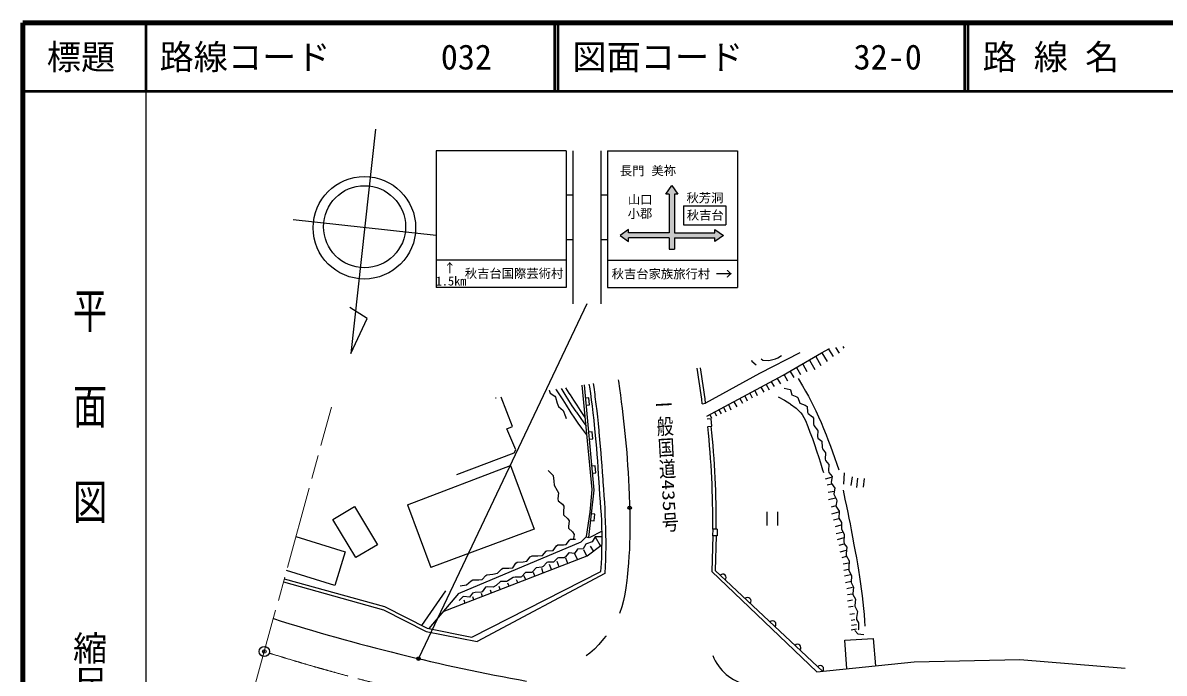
# Model space of a CAD drawing. Units: millimetres, scale not verified. Extents: x 40000 to 680000, y 20000 to 380000.
# Drawn here: x 40000 to 206945, y 284821 to 380000 of the extents above; entities that cross this region are included whole.
import ezdxf
from ezdxf.enums import TextEntityAlignment as Align

# ---------------------------------------------------------------- set-up
doc = ezdxf.new("R2010")
doc.units = ezdxf.units.MM
doc.header["$LTSCALE"] = 1000
doc.header["$PDMODE"] = 32
doc.header["$PDSIZE"] = 500
doc.linetypes.add('CHAIN', pattern=[18.5, 12, -1.5, 3.5, -1.5])
for name, color, linetype, lineweight in [('M-BGD', 7, 'Continuous', 25), ('M-BMK', 2, 'CHAIN', 13), ('M-BMK-SRVR', 3, 'Continuous', 25), ('M-STR-STRC', 7, 'Continuous', 25), ('M-TTL', 2, 'Continuous', 140), ('M-TTL-BAND', 7, 'Continuous', 25), ('M-TTL-LINE', 7, 'Continuous', 50)]:
    doc.layers.add(name, color=color, linetype=linetype, lineweight=lineweight)
doc.layers.add('M-TTL-TXT', color=7, linetype='Continuous')
doc.styles.add('@ＭＳ ゴシック', font='')
doc.styles.add('ＭＳ ゴシック', font='')
doc.styles.get('@ＭＳ ゴシック').set_extended_font_data('@MS Gothic')
doc.styles.get('ＭＳ ゴシック').set_extended_font_data('MS Gothic')

msp = doc.modelspace()

# ---------------------------------------------------------------- hatches: boundary and pattern name
at = {"layer": 'M-STR-STRC'}
msp.add_hatch(color=256, dxfattribs=at).paths.add_polyline_path([(127354, 348895), (128604, 349770), (128604, 349270), (134547, 349270), (134547, 354936), (134047, 354936), (134922, 356186), (135797, 354936), (135297, 354936), (135297, 349270), (141241, 349270), (141241, 349770), (142491, 348895), (141241, 348020), (141241, 348520), (135297, 348520), (135297, 346895), (134547, 346895), (134547, 348520), (128604, 348520), (128604, 348020)])

# ---------------------------------------------------------------- linework, layer by layer
at = {"layer": 'M-BGD'}
for p, q in [((91585, 364413), (87974, 331582)), ((100437, 348852), (79563, 351148)), ((90356, 336724), (87838, 338355)), ((87974, 331582), (90356, 336724)), ((156827, 331698), (157974, 332331)), ((157838, 332232), (158514, 331185)), ((158884, 332467), (159411, 331657)), ((159937, 332623), (160086, 332388)), ((153633, 331686), (147737, 328672)), ((151224, 328412), (156827, 331698)), ((155049, 330608), (155837, 329256)), ((155979, 331158), (156745, 329862)), ((156883, 331711), (157650, 330441)), ((152233, 328986), (152759, 328084)), ((153166, 329563), (153762, 328522)), ((154092, 330060), (154686, 328992)), ((147737, 328672), (139879, 324324)), ((140073, 322437), (151224, 328412)), ((149477, 327440), (149887, 326790)), ((150323, 327943), (150830, 327150)), ((151361, 328485), (151835, 327614)), ((123258, 311707), (121830, 326959)), ((123563, 311612), (122132, 327004)), ((123563, 311612), (122132, 327004)), ((146352, 325802), (146705, 325127)), ((147057, 326179), (147431, 325477)), ((147962, 326664), (148382, 325945)), ((148734, 327051), (149163, 326291)), ((109133, 325053), (109126, 325070)), ((109224, 325085), (109133, 325053)), ((111606, 320939), (109972, 325196)), ((122811, 325100), (122313, 325054)), ((122406, 324058), (122904, 324105)), ((122904, 324105), (122811, 325100)), ((139383, 324262), (139879, 324324)), ((143212, 324119), (143555, 323368)), ((144020, 324552), (144424, 323816)), ((144894, 325020), (145245, 324347)), ((145629, 325414), (145972, 324697)), ((140490, 322661), (140743, 322150)), ((141181, 323031), (141443, 322502)), ((141818, 323372), (142137, 322774)), ((142469, 323721), (142831, 323045)), ((110812, 320567), (111606, 320939)), ((112116, 317498), (110812, 320567)), ((140684, 322066), (140116, 322006)), ((140224, 320913), (140791, 320979)), ((140791, 320979), (140684, 322066)), ((123274, 320122), (122776, 320075)), ((122869, 319080), (123366, 319126)), ((123366, 319126), (123274, 320122)), ((111846, 317087), (112116, 317498)), ((103459, 313878), (111846, 317087)), ((96251, 309466), (111315, 315235)), ((111315, 315235), (114798, 305893)), ((123737, 315143), (123239, 315097)), ((123331, 314101), (123829, 314147)), ((123829, 314147), (123737, 315143)), ((160152, 314123), (160039, 312468)), ((158244, 313476), (157335, 313226)), ((158275, 312477), (157627, 312314)), ((161287, 313562), (161127, 312270)), ((162111, 313384), (161944, 311997)), ((163070, 313312), (162913, 312063)), ((122805, 304671), (123563, 311612)), ((122805, 304671), (123563, 311612)), ((122962, 308374), (123258, 311707)), ((158660, 311389), (157780, 311242)), ((96251, 309466), (99670, 300298)), ((158865, 310441), (157828, 310179)), ((158910, 309335), (158238, 309131)), ((122457, 304817), (122962, 308374)), ((123682, 308096), (123185, 308151)), ((123574, 307102), (123682, 308096)), ((148864, 306424), (148864, 308424)), ((150364, 308424), (150364, 306424)), ((159285, 308396), (158289, 308110)), ((159338, 307396), (158560, 307199)), ((114798, 305893), (99670, 300298)), ((124720, 305607), (122827, 304646)), ((123077, 307157), (123574, 307102)), ((140916, 305879), (140900, 304936)), ((141583, 305889), (140916, 305879)), ((141583, 305889), (141567, 304931)), ((159670, 306459), (158807, 306248)), ((103727, 296467), (121681, 304060)), ((121681, 304060), (122457, 304817)), ((122384, 304799), (122805, 304671)), ((124480, 303477), (123748, 304715)), ((140911, 304936), (140775, 299725)), ((141567, 304931), (140900, 304936)), ((141411, 304932), (141278, 299851)), ((159848, 305429), (158962, 305198)), ((160107, 304646), (159110, 304339)), ((121126, 301455), (120754, 302308)), ((122489, 301968), (122076, 302877)), ((122533, 301984), (124725, 303653)), ((123460, 302705), (123040, 303424)), ((160079, 303695), (159345, 303516)), ((160413, 302779), (159485, 302552)), ((101494, 293844), (122533, 301984)), ((117312, 299983), (117061, 300712)), ((118440, 300407), (118144, 301155)), ((119713, 300893), (119427, 301662)), ((160422, 301899), (159793, 301713)), ((160838, 300935), (159998, 300765)), ((105698, 290107), (124554, 299690)), ((125137, 299397), (106480, 289445)), ((113557, 298519), (113301, 299080)), ((114905, 299040), (114678, 299577)), ((116113, 299512), (115891, 300124)), ((156159, 285002), (140775, 299725)), ((157001, 285088), (141278, 299851)), ((160789, 300006), (160101, 299867)), ((161047, 299203), (160187, 299034)), ((109833, 297067), (109675, 297506)), ((111119, 297578), (110961, 298017)), ((112406, 298089), (112230, 298492)), ((161144, 298221), (160345, 298026)), ((161378, 297377), (160515, 297187)), ((98362, 291795), (101867, 296893)), ((103727, 296467), (99364, 291343)), ((105978, 295552), (105820, 295992)), ((107259, 296061), (107101, 296501)), ((108546, 296556), (108388, 296995)), ((161346, 296383), (160616, 296268)), ((161343, 295493), (160635, 295376)), ((104697, 295043), (104539, 295483)), ((161454, 294562), (160768, 294465)), ((161672, 293507), (160985, 293389)), ((161711, 292614), (161152, 292508)), ((161928, 291263), (161154, 291109)), ((161933, 291898), (161204, 291783)), ((161682, 291090), (162132, 290590)), ((162132, 290590), (163016, 290503))]:
    msp.add_line(p, q, dxfattribs=at)
for points in [[(146566, 330636), (146617, 330508), (147271, 329963)], [(147981, 330846), (148249, 330651), (149137, 330585), (150081, 330806), (150454, 330950), (150987, 331293)], [(127094, 327741), (127121, 327553), (127264, 326508), (127400, 325500), (127529, 324522), (127651, 323569), (127766, 322635), (127875, 321716), (127978, 320804), (128074, 319895), (128164, 318983), (128249, 318062), (128328, 317128), (128401, 316173), (128470, 315194), (128533, 314183), (128591, 313136), (128644, 312047), (128693, 310910), (128699, 310757), (128741, 309627), (128772, 308566), (128794, 307561), (128804, 306598), (128803, 305664), (128789, 304746), (128761, 303832), (128718, 302907), (128661, 301960), (128588, 300977), (128497, 299944), (128389, 298849), (128340, 298378), (128214, 297308), (128068, 296362), (127878, 295466), (127622, 294542), (127294, 293570)], [(153388, 327927), (154020, 326893), (154497, 326086), (154912, 325341), (155360, 324491), (155507, 324205), (155993, 323230), (156404, 322348), (156769, 321504), (157119, 320642), (157486, 319707), (157760, 318999), (158131, 318034), (158433, 317220), (158721, 316404), (159052, 315429), (159336, 314580)], [(116981, 326238), (116982, 326235), (117129, 325802), (117823, 325346), (117921, 325226), (118162, 324351), (118335, 323843), (119024, 323258), (119027, 323254), (119394, 322397), (119456, 322069)], [(122508, 319683), (121785, 320672), (121236, 321430), (120750, 322123), (120218, 322919), (120052, 323172), (119503, 324038), (119014, 324831), (118651, 325410), (118083, 326296), (118021, 326392)], [(118734, 326498), (118834, 326323), (119262, 325603), (119816, 324721), (120327, 323953), (120905, 323115), (120977, 323009), (121521, 322229), (122065, 321474), (122383, 321037)], [(122268, 322255), (121582, 323276), (121065, 324055), (120604, 324763), (120089, 325569), (119927, 325824), (119445, 326604)], [(124554, 299690), (124634, 300861), (124674, 301745), (124701, 302649), (124712, 303080), (124733, 304200), (124730, 305236), (124708, 306209), (124670, 307142), (124619, 308056), (124557, 308972), (124488, 309913), (124416, 310900), (124343, 311955), (124290, 312788), (124223, 313905), (124158, 314933), (124093, 315898), (124026, 316825), (123955, 317737), (123877, 318660), (123789, 319619), (123690, 320638), (123576, 321742), (123565, 321846), (123444, 322934), (123325, 323908), (123202, 324823), (123068, 325737), (122918, 326706), (122854, 327111)], [(123435, 327197), (123505, 326670), (123645, 325596), (123689, 325260), (123827, 324184), (123944, 323228), (124047, 322317), (124145, 321373), (124246, 320321), (124265, 320109), (124365, 319006), (124451, 318004), (124529, 317066), (124601, 316153), (124670, 315226), (124742, 314248), (124818, 313180), (124844, 312811), (124923, 311736), (124997, 310785), (125062, 309869), (125116, 308897), (125150, 308049), (125187, 306957), (125220, 305983), (125244, 305063), (125256, 304133), (125254, 303133), (125241, 302329), (125219, 301353), (125190, 300486), (125137, 299397)], [(151379, 326541), (152257, 326318), (152282, 326289), (152472, 325538), (153217, 325278), (153366, 325164), (153664, 324353), (153673, 324342), (154424, 324060), (154741, 323832), (154796, 323011), (154852, 322841), (155517, 322355), (155662, 322166), (155662, 321315), (155702, 321057), (156244, 320393), (156263, 320339), (156248, 319461), (156303, 319230), (156882, 318757), (156940, 317864), (156983, 317643), (157431, 317057), (157380, 316166), (157410, 315952), (157919, 315361), (157862, 314481), (157894, 314196), (158403, 313605), (158251, 312761), (158264, 312571), (158768, 311921), (158768, 311918), (158634, 311059), (158639, 311006), (159024, 310216), (159059, 310053), (158939, 309264), (159395, 308534), (159430, 308428), (159355, 307543), (159361, 307511), (159744, 306869), (159735, 305954), (159736, 305947), (160130, 305113), (160157, 304994), (160095, 304082), (160127, 303768), (160518, 303247), (160426, 302347), (160427, 302025), (160856, 301281), (160861, 301255), (160812, 300333), (160822, 299906), (161190, 299080), (161172, 298135), (161179, 298097), (161495, 297398), (161405, 296483), (161418, 296359), (161795, 295655), (161707, 294744), (161718, 294616), (162091, 293851), (161945, 292949), (161943, 292694), (162212, 292183), (162213, 291238), (162196, 291139)], [(150485, 325256), (151428, 324775), (152203, 324276), (152311, 324198), (153114, 323589), (153780, 322916), (153978, 322660), (154496, 321792), (154833, 320939), (155140, 320116), (155507, 319148), (155798, 318272), (156101, 317340), (156409, 316402), (156665, 315591), (156975, 314584), (157095, 314194)], [(116852, 314485), (117543, 313797), (117565, 313761), (117661, 312911), (117696, 312313), (118180, 311551), (118333, 311211), (118244, 310361), (118295, 310064), (118929, 309552), (119148, 309281), (119083, 308457), (119099, 307991), (119694, 307412), (119897, 307117), (119799, 306278), (119815, 306021), (120379, 305495), (120656, 305095), (120566, 304527)], [(159972, 311583), (160245, 310304), (160469, 309248), (160658, 308342), (160827, 307510), (160991, 306680), (161166, 305776), (161364, 304724), (161365, 304720), (161570, 303629), (161755, 302635), (161924, 301704), (162083, 300801), (162236, 299890), (162388, 298937), (162543, 297906), (162647, 297189), (162787, 296139), (162889, 295213), (162973, 294271), (163041, 293411), (163109, 292492), (163158, 291682)], [(79942, 304824), (87153, 302575), (85615, 297643), (78574, 299839)], [(124660, 304797), (123741, 304798), (123700, 304772), (123284, 304057), (123261, 304038), (122431, 303760), (122375, 303721), (121940, 303034), (121120, 302952), (120692, 302361), (119905, 302430), (119882, 302421), (119340, 301794), (119205, 301705), (118355, 301682), (118194, 301637), (117623, 301056), (116778, 301067), (116663, 301032), (116088, 300412), (115939, 300319), (115070, 300240), (114498, 299625), (114397, 299571), (113545, 299546), (113532, 299540), (112950, 298921), (112860, 298871), (111991, 298853), (111705, 298814), (110959, 298319), (110801, 298258), (109891, 298231), (109888, 298230), (109233, 297678), (108820, 297400), (107967, 297448), (107669, 297390), (107168, 296750), (107040, 296670), (106167, 296611), (105783, 296524), (105334, 295958), (104506, 296021), (104377, 295982), (103810, 295449)], [(103948, 297619), (104915, 297739), (105557, 298316), (105834, 298485), (106708, 298480), (107179, 298528), (107739, 299132), (107852, 299197), (108759, 299336), (109453, 299461), (110035, 300063), (110225, 300170), (111108, 300179), (111669, 300254), (112112, 300906), (112305, 301069), (113173, 301132), (113705, 301205), (114227, 301827), (114483, 302009), (115353, 301995), (116019, 302038), (116556, 302660), (116644, 302711), (117490, 302754), (117561, 302786), (118057, 303455), (118244, 303598), (119067, 303583), (119494, 303648), (119963, 304308), (120126, 304416), (120848, 304458)], [(78116, 298170), (92732, 294100), (98977, 290909), (106480, 289445)], [(78250, 298651), (92914, 294568), (99142, 291387), (105698, 290107)], [(125299, 290274), (125276, 290245), (124956, 289851), (124274, 289039), (123631, 288360), (122931, 287750), (122387, 287363)], [(160535, 285452), (160253, 289671), (164391, 289905), (164720, 285882)], [(156159, 285002), (170368, 286463), (185824, 286817), (201253, 285560)]]:
    msp.add_lwpolyline(points, dxfattribs=at)
msp.add_lwpolyline([(88690, 301730), (85348, 307333), (88526, 309229), (91868, 303626)], close=True, dxfattribs=at)
for centre, radius in [((89958, 350005), 7500), ((89984, 350161), 6000)]:
    msp.add_circle(centre, radius, dxfattribs=at)
for centre, radius, start, end in [((-35328, 302183), 176100, 7.20228, 8.91007), ((-35328, 302183), 176600, 7.20228, 8.90878), ((13208, 307256), 127715, 359.38238, 6.13396), ((13208, 307256), 128215, 359.38811, 6.13396), ((142375, 298821), 500, 316.8039, 136.8039), ((146020, 295399), 500, 316.8039, 136.8039), ((165773, 574029), 295000, 252.41467, 259.82846), ((149665, 291976), 500, 316.8039, 136.8039), ((153310, 288554), 500, 316.8039, 136.8039), ((147375, 289929), 6929, 201.31015, 258.25856), ((156637, 285430), 500, 316.8039, 136.8039)]:
    msp.add_arc(centre, radius, start, end, dxfattribs=at)
msp.add_point((128758, 309034), dxfattribs=at)
at = {"layer": 'M-BMK'}
msp.add_line((64009, 246784), (85136, 323744), dxfattribs=at)
msp.add_arc((165773, 574029), 300000, 252.59517, 260.37781, dxfattribs=at)
at = {"layer": 'M-BMK-SRVR'}
msp.add_circle((75321, 287990), 750, dxfattribs=at)
msp.add_point((75321, 287990), dxfattribs=at)
at = {"layer": 'M-STR-STRC'}
for p, q in [((119467, 361263), (100467, 361263)), ((100467, 361263), (100467, 341263)), ((119467, 361263), (119467, 341263)), ((120467, 361263), (120467, 338889)), ((124524, 361263), (124524, 338889)), ((125524, 361263), (125524, 341263)), ((125524, 361263), (144524, 361263)), ((144524, 361263), (144524, 341263)), ((134047, 354936), (134922, 356186)), ((134922, 356186), (135797, 354936)), ((120467, 354763), (119467, 354763)), ((125524, 354763), (124524, 354763)), ((134547, 354936), (134047, 354936)), ((134547, 354936), (134547, 349270)), ((135297, 354936), (135297, 349270)), ((135797, 354936), (135297, 354936)), ((136613, 353220), (142813, 353220)), ((136613, 353220), (136613, 350420)), ((142813, 353220), (142813, 350420)), ((128604, 349770), (127354, 348895)), ((128604, 349270), (128604, 349770)), ((134547, 349270), (128604, 349270)), ((135297, 349270), (141241, 349270)), ((136613, 350420), (142813, 350420)), ((141241, 349270), (141241, 349770)), ((141241, 349770), (142491, 348895)), ((120467, 348263), (119467, 348263)), ((125524, 348263), (124524, 348263)), ((127354, 348895), (128604, 348020)), ((134547, 348520), (128604, 348520)), ((128604, 348020), (128604, 348520)), ((134547, 348520), (134547, 346895)), ((135297, 348520), (135297, 346895)), ((135297, 348520), (141241, 348520)), ((142491, 348895), (141241, 348020)), ((141241, 348020), (141241, 348520)), ((134547, 346895), (135297, 346895)), ((119467, 345263), (100467, 345263)), ((125524, 345263), (144524, 345263)), ((119467, 341263), (100467, 341263)), ((125524, 341263), (144524, 341263)), ((122495, 338889), (97938, 287085))]:
    msp.add_line(p, q, dxfattribs=at)
for radius in [150, 120, 90, 60, 30]:
    msp.add_circle((97873, 286949), radius, dxfattribs=at)
msp.add_point((97873, 286949), dxfattribs=at)
at = {"layer": 'M-TTL'}
for p, q in [((40000, 380000), (40000, 20000)), ((680000, 380000), (40000, 380000))]:
    msp.add_line(p, q, dxfattribs=at)
at = {"layer": 'M-TTL-BAND'}
msp.add_line((58000, 370000), (58000, 20000), dxfattribs=at)
at = {"layer": 'M-TTL-LINE'}
for p, q in [((58000, 380000), (58000, 370000)), ((117750, 380000), (117750, 370000)), ((118250, 380000), (118250, 370000)), ((177750, 380000), (177750, 370000)), ((178250, 380000), (178250, 370000)), ((40000, 370000), (680000, 370000))]:
    msp.add_line(p, q, dxfattribs=at)

# ---------------------------------------------------------------- texts
at = {"layer": 'M-BGD', "style": '@ＭＳ ゴシック', "width": 1.25}
msp.add_text('一般国道435号', height=1833, rotation=273.152, dxfattribs=at).set_placement((134205, 315523), align=Align.MIDDLE_CENTER)
at = {"layer": 'M-STR-STRC', "style": 'ＭＳ ゴシック'}
for s, p in [('長門', (129125, 358340)), ('美祢', (133748, 358366)), ('山口', (130309, 354150)), ('秋芳洞', (139774, 354386)), ('小郡', (130272, 352081)), ('秋吉台', (139813, 351854)), ('秋吉台国際芸術村', (111851, 343329)), ('秋吉台家族旅行村', (133332, 343260)), ('1.5km', (102641, 342212))]:
    msp.add_text(s, height=1320, dxfattribs=at).set_placement(p, align=Align.MIDDLE_CENTER)
for height, rotation, p in [(1320, 270, (102425, 344175)), (1833, 180, (142568, 343309))]:
    msp.add_text('←', height=height, rotation=rotation, dxfattribs=at).set_placement(p, align=Align.MIDDLE_CENTER)
at = {"layer": 'M-TTL-BAND', "style": '@ＭＳ ゴシック', "width": 1.4}
msp.add_text('平  面  図', height=3666, rotation=270, dxfattribs=at).set_placement((49777, 306475), align=Align.MIDDLE_RIGHT)
at = {"layer": 'M-TTL-BAND', "style": '@ＭＳ ゴシック'}
msp.add_text('縮尺千分の一', height=3666, rotation=270, dxfattribs=at).set_placement((49777, 261030), align=Align.MIDDLE_RIGHT)
at = {"layer": 'M-TTL-TXT', "style": 'ＭＳ ゴシック'}
msp.add_text('標題', height=3666, dxfattribs=at).set_placement((48500, 375000), align=Align.MIDDLE_CENTER)
for s, p in [('路線コード', (60000, 375000)), ('路 線 名', (180380, 375000)), ('032', (101142, 375000)), ('図面コード', (120380, 375000)), ('32-0', (161521, 375000))]:
    msp.add_text(s, height=3666, dxfattribs=at).set_placement(p, align=Align.MIDDLE_LEFT)

doc.saveas('drawing.dxf')
